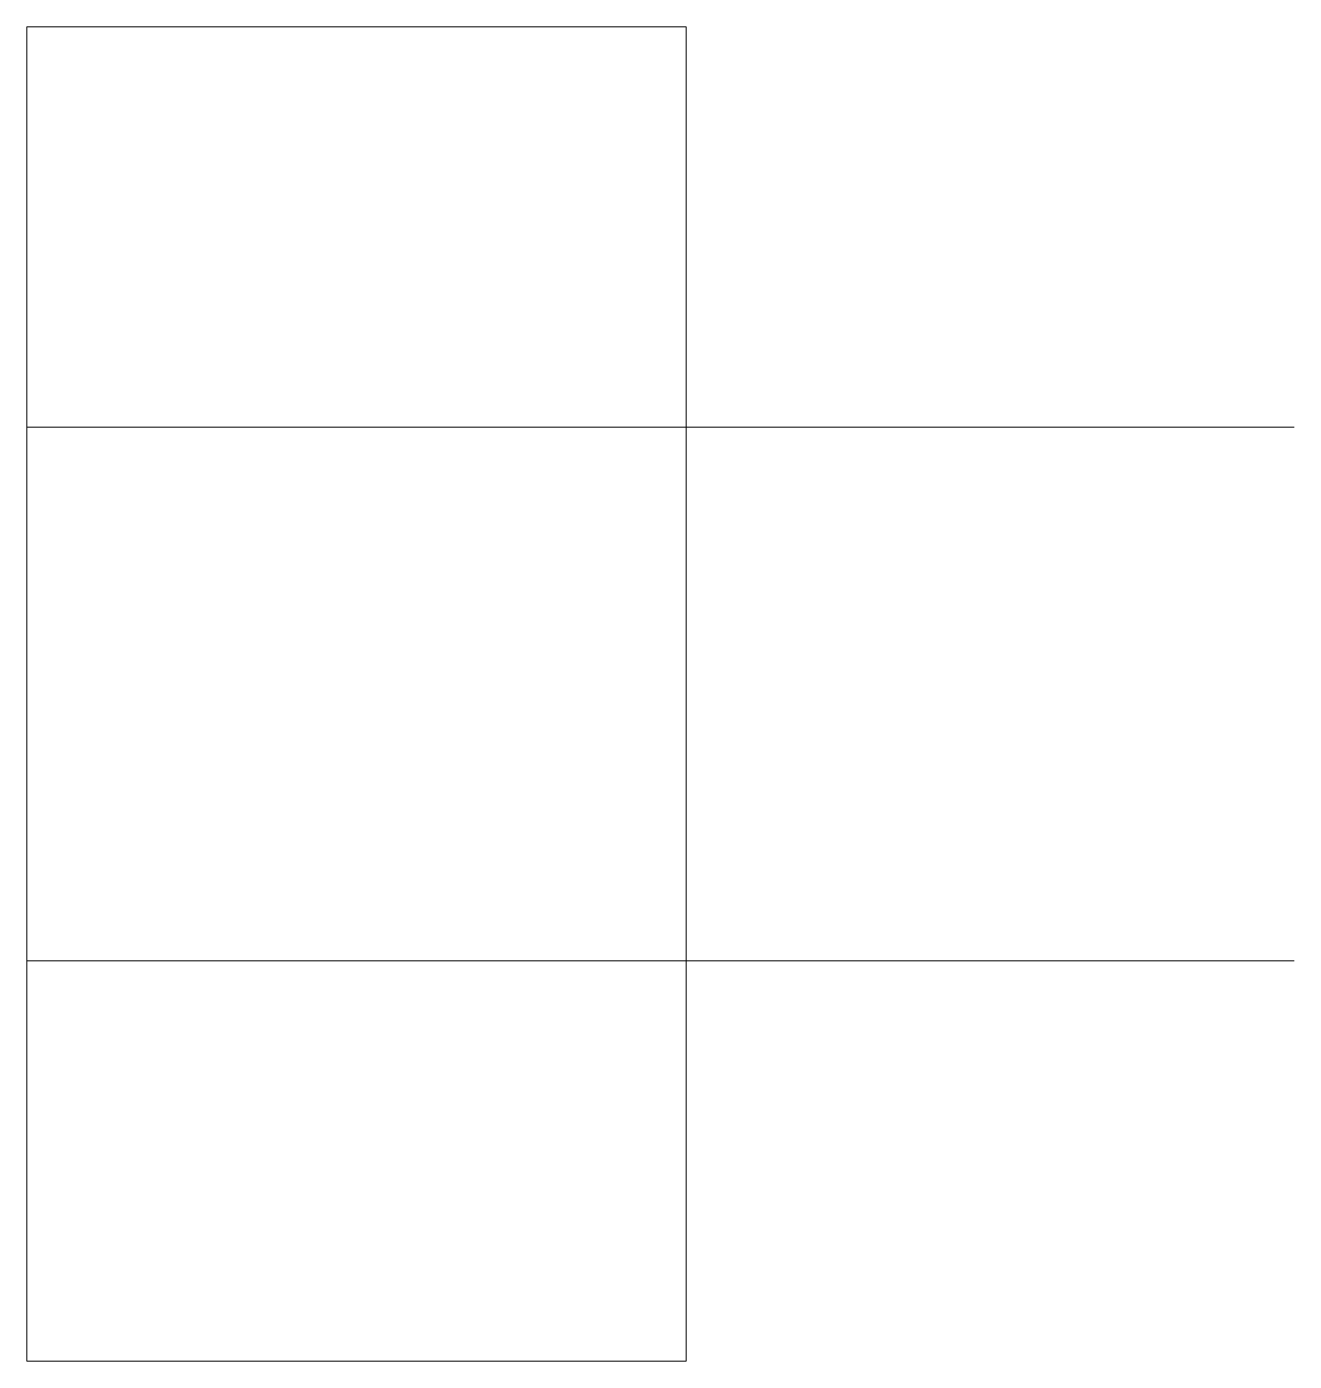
# Model space of a CAD drawing. Header units: inches. Extents: x 152.31 to 156.04, y -214.84 to -210.92.
import ezdxf

# ---------------------------------------------------------------- set-up
doc = ezdxf.new("R2010")
doc.units = ezdxf.units.IN
doc.header["$MEASUREMENT"] = 0
doc.layers.add('E201-Electrical-2nd-floor', color=4, linetype='Continuous', lineweight=9)

msp = doc.modelspace()

# ---------------------------------------------------------------- linework, layer by layer
at = {"layer": 'E201-Electrical-2nd-floor'}
for p, q in [((152.3127, -210.9169), (154.2502, -210.9169)), ((154.2502, -210.9169), (152.3127, -210.9169)), ((152.3127, -210.9169), (152.3127, -214.8392)), ((154.2502, -210.9169), (154.2502, -214.8392)), ((156.0375, -212.0936), (152.3127, -212.0936)), ((156.0375, -212.0936), (152.3127, -212.0936)), ((156.0375, -213.6625), (152.3127, -213.6625)), ((152.3127, -214.8392), (154.2502, -214.8392))]:
    msp.add_line(p, q, dxfattribs=at)

doc.saveas('drawing.dxf')
